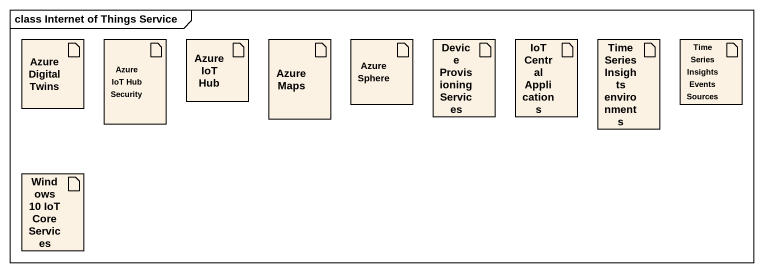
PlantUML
@startuml
mainframe class Internet of Things Service
artifact "Azure Digital Twins" as Azure_Digital_Twins
artifact "Azure IoT Hub Security" as Azure_IoT_Hub_Security
artifact "Azure IoT Hub" as Azure_IoT_Hub
artifact "Azure Maps" as Azure_Maps
artifact "Azure Sphere" as Azure_Sphere
artifact "Device Provisioning Services" as Device_Provisioning_Services
artifact "IoT Central Applications" as IoT_Central_Applications
artifact "Time Series Insights environments" as Time_Series_Insights
artifact "Time Series Insights Events Sources" as Time_Series_Insights_Events
artifact "Windows 10 IoT Core Services" as Windows_10_IoT_Core_Services
@enduml
